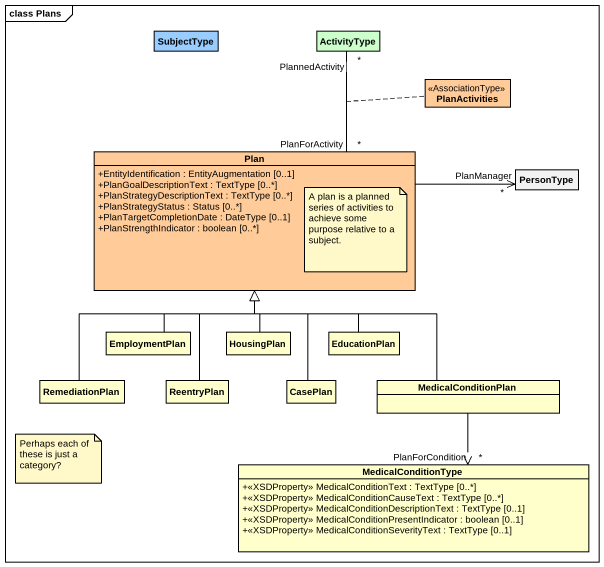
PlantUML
@startuml
mainframe class Plans
hide circle
hide empty members
skinparam classAttributeIconSize 0
class SubjectType #99CCFF
class ActivityType #CCFFCC
class PlanActivities <<AssociationType>> #FFCC99
class Plan #FFCC99 {
  +EntityIdentification : EntityAugmentation [0..1]
  +PlanGoalDescriptionText : TextType [0..*]
  +PlanStrategyDescriptionText : TextType [0..*]
  +PlanStrategyStatus : Status [0..*]
  +PlanTargetCompletionDate : DateType [0..1]
  +PlanStrengthIndicator : boolean [0..*]
}
class PersonType
class EmploymentPlan #FFFFCC
class HousingPlan #FFFFCC
class EducationPlan #FFFFCC
class RemediationPlan #FFFFCC
class ReentryPlan #FFFFCC
class CasePlan #FFFFCC
class MedicalConditionPlan #FFFFCC
class MedicalConditionType #FFFFCC {
  +<<XSDProperty>> MedicalConditionText : TextType [0..*]
  +<<XSDProperty>> MedicalConditionCauseText : TextType [0..*]
  +<<XSDProperty>> MedicalConditionDescriptionText : TextType [0..1]
  +<<XSDProperty>> MedicalConditionPresentIndicator : boolean [0..1]
  +<<XSDProperty>> MedicalConditionSeverityText : TextType [0..1]
}
Plan "PlanForActivity\n*" -up- "PlannedActivity\n*" ActivityType
(Plan, ActivityType) .. PlanActivities
Plan -right-> "PlanManager\n*" PersonType
EmploymentPlan -up-|> Plan
HousingPlan -up-|> Plan
EducationPlan -up-|> Plan
RemediationPlan -up-|> Plan
ReentryPlan -up-|> Plan
CasePlan -up-|> Plan
MedicalConditionPlan -up-|> Plan
MedicalConditionPlan --> "PlanForCondition\n*" MedicalConditionType
note as N1
  A plan is a planned series of activities to achieve some purpose relative to a subject.
end note
note as N2
  Perhaps each of these is just a category?
end note
@enduml
